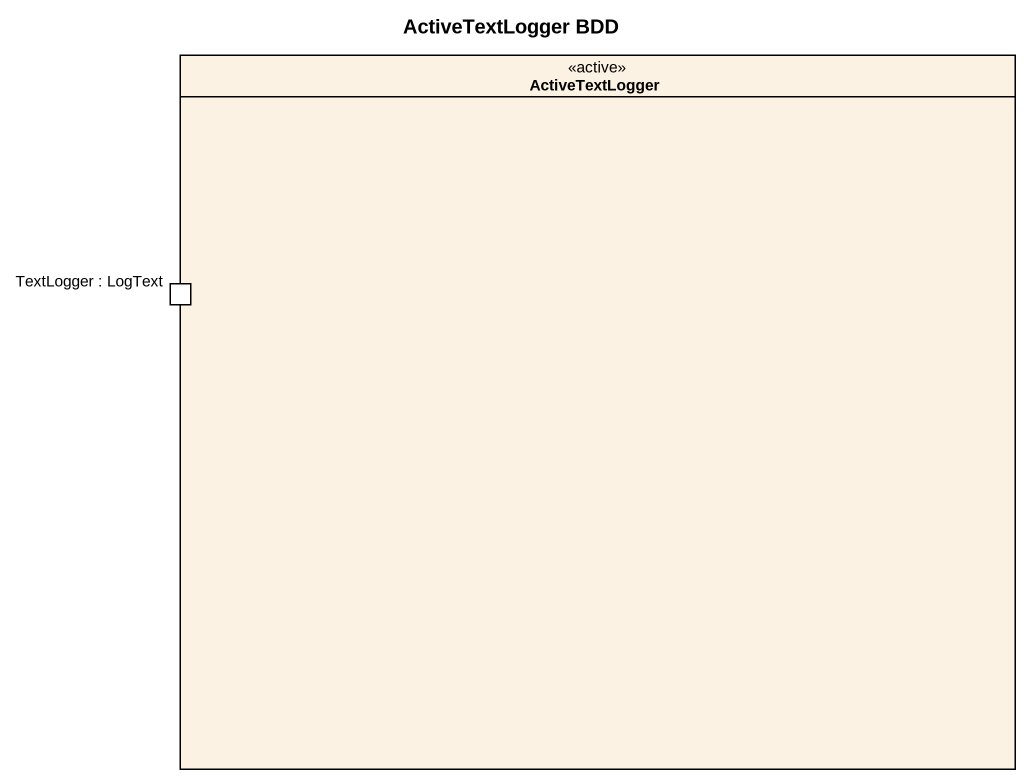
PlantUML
@startuml
title ActiveTextLogger BDD
rectangle ActiveTextLogger <<active>> {
  port "TextLogger : LogText" as TextLogger_LogText
}
@enduml
